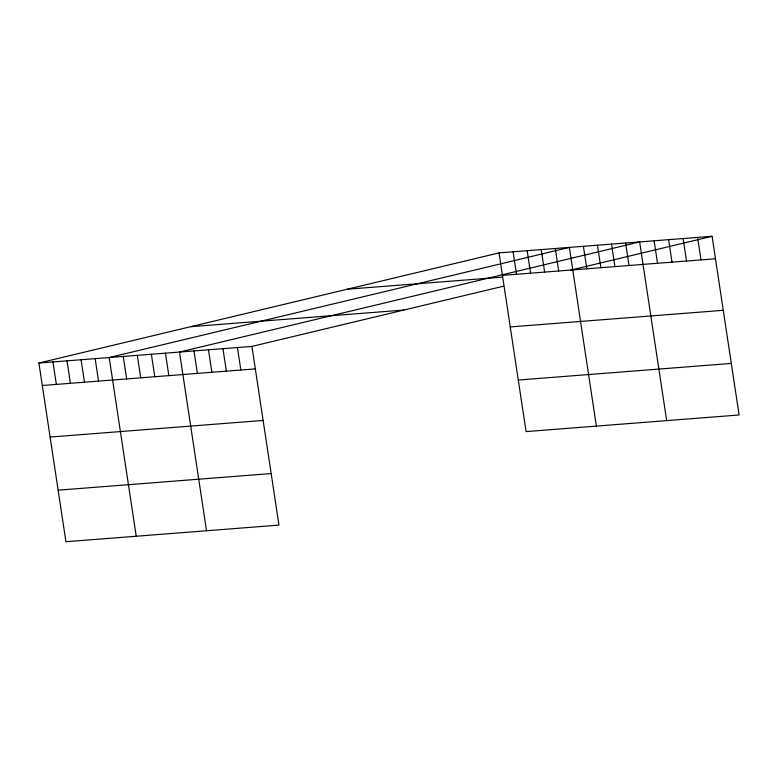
<?xml version="1.0" encoding="UTF-8"?>
<svg xmlns="http://www.w3.org/2000/svg" width="778" height="778" viewBox="0 0 778 778"><rect width="100%" height="100%" fill="white"/><g stroke="black" fill="none" stroke-linecap="round" stroke-linejoin="round"><path stroke-width="1.17" d="M503.337 286.236L251.926 346.404L278.952 525.111L65.926 541.721L38.9 363.025L499.048 252.889L712.074 236.279L739.1 414.975L526.074 431.596L499.048 252.889M570.575 270.141L712.074 236.279M502.452 275.373L715.478 258.763M347.202 289.231L502.287 277.143M190.746 326.682L403.772 310.062M38.9 363.025L251.926 346.404M510.242 326.925L723.268 310.315M42.304 385.499L255.33 368.889M518.274 380.034L731.301 363.423M50.093 437.051L263.12 420.441M58.126 490.169L271.152 473.559M697.584 237.407L700.988 259.891M683.103 238.535L686.497 261.019M668.613 239.663L672.017 262.147M654.133 240.801L657.527 263.275M666.668 420.626L639.642 241.929L179.494 352.055L206.52 530.761M625.59 243.018L628.984 265.502M611.527 244.117L614.921 266.601M597.465 245.216L600.869 267.7M583.403 246.315L586.807 268.789M596.376 426.111L569.35 247.404L109.202 357.54L136.228 536.236M555.288 248.503L558.682 270.987M541.225 249.602L544.629 272.086M527.163 250.701L530.567 273.175M513.11 251.79L516.504 274.274M237.446 347.542L240.84 370.017M222.955 348.67L226.359 371.145M208.465 349.799L211.869 372.283M193.985 350.927L197.388 373.411M165.442 353.154L168.836 375.638M151.379 354.253L154.773 376.727M137.317 355.342L140.721 377.826M123.255 356.441L126.658 378.925M95.14 358.639L98.543 381.113M81.077 359.728L84.481 382.212M67.015 360.827L70.419 383.311M52.962 361.926L56.356 384.41"/></g></svg>
